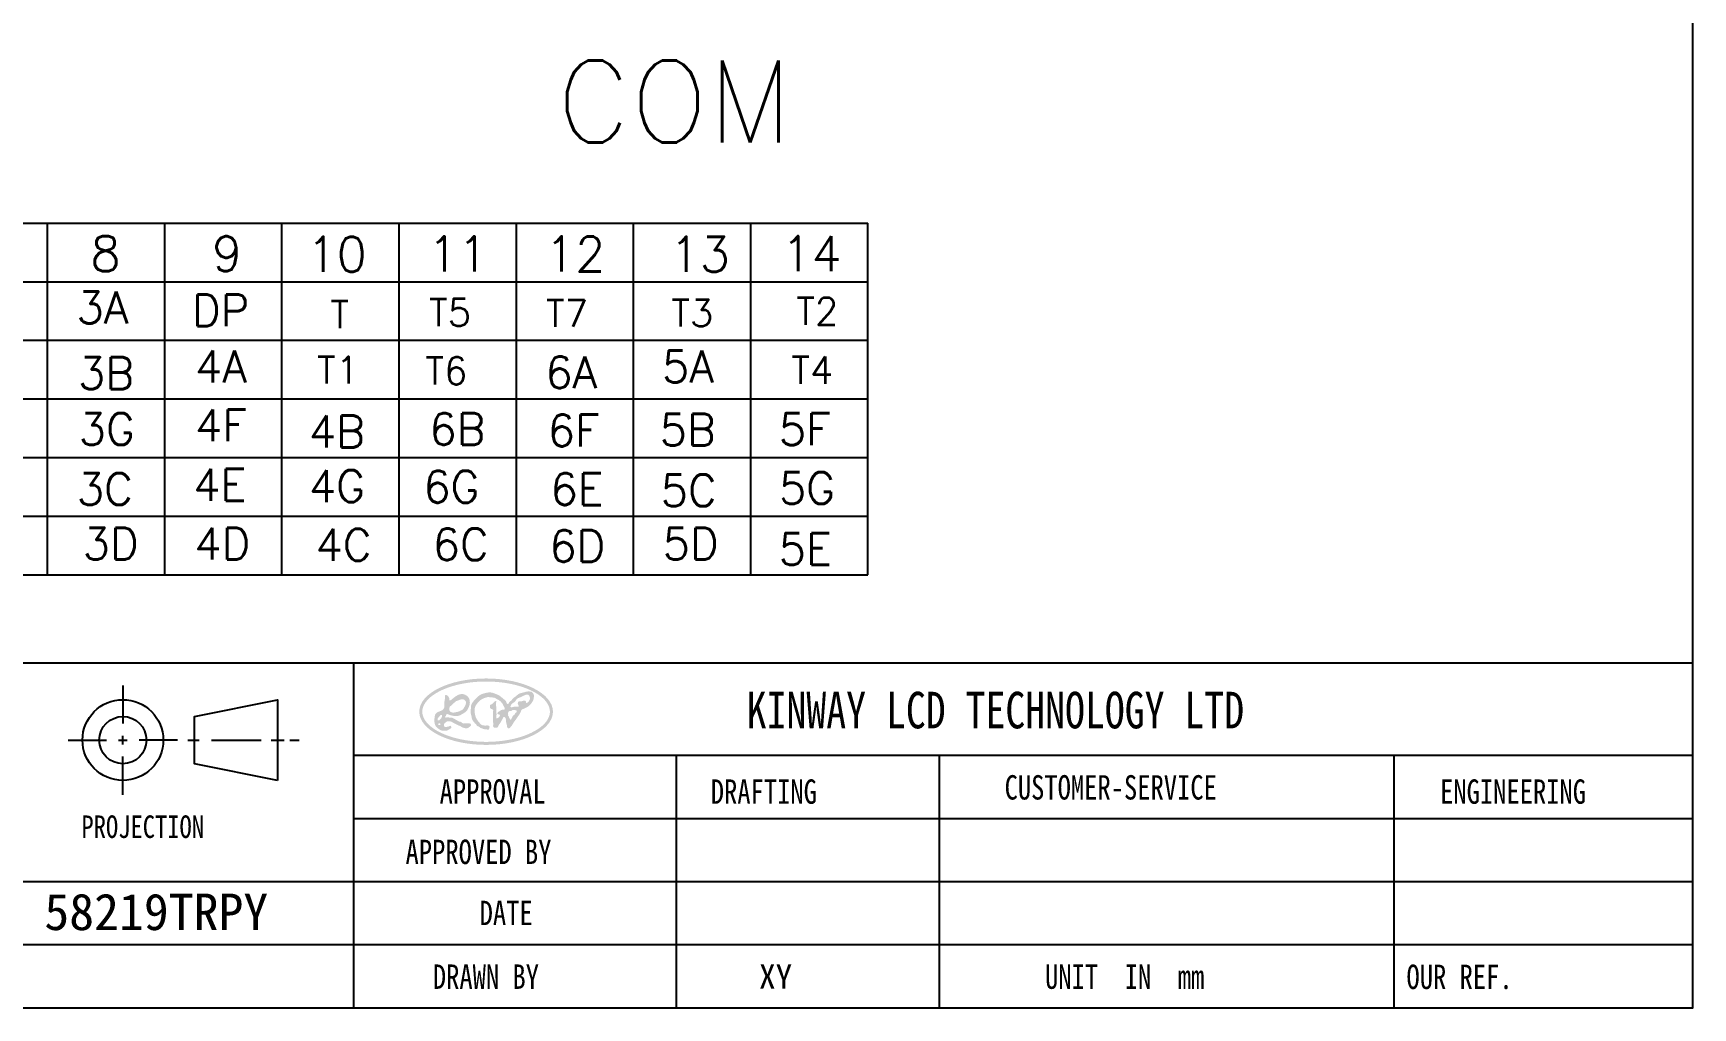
# Model space of a CAD drawing. Header units: millimetres. Extents: x -2138 to 1406, y 307 to 1926.
# Drawn here: x 1165.5 to 1235.1, y 306.7 to 347.6 of the extents above; entities that cross this region are included whole.
import ezdxf

# ---------------------------------------------------------------- set-up
doc = ezdxf.new("R2010")
doc.units = ezdxf.units.MM
doc.header["$LTSCALE"] = 3
for name, color, linetype in [('BJ', 32, 'Continuous'), ('BOT', 6, 'Continuous'), ('dim', 3, 'Continuous')]:
    doc.layers.add(name, color=color, linetype=linetype)
doc.styles.add('ROMANT', font='SimSun.ttf', dxfattribs={"height": 5})
doc.styles.get("Standard").update_dxf_attribs({"font": 'txt.shx'})

msp = doc.modelspace()

# ---------------------------------------------------------------- hatches: boundary and pattern name
h = msp.add_hatch(color=256)
edge = h.paths.add_edge_path()
edge.add_ellipse((1184.481, 319.089), major_axis=(2.804, 0), ratio=0.496944, start_angle=0, end_angle=360)
edge = h.paths.add_edge_path(flags=16)
edge.add_spline(control_points=[(1187.157, 319.089), (1187.157, 319.21), (1187.118, 319.334), (1186.952, 319.581), (1186.824, 319.705), (1186.487, 319.929), (1186.278, 320.03), (1185.803, 320.194), (1185.536, 320.258), (1184.819, 320.363), (1184.349, 320.372), (1183.459, 320.277), (1183.041, 320.172), (1182.444, 319.917), (1182.233, 319.784), (1181.958, 319.522), (1181.876, 319.397), (1181.795, 319.154), (1181.794, 319.035), (1181.87, 318.792), (1181.949, 318.667), (1182.195, 318.427), (1182.361, 318.313), (1182.764, 318.115), (1183, 318.031), (1183.66, 317.867), (1184.116, 317.817), (1185.02, 317.831), (1185.468, 317.895), (1186.243, 318.119), (1186.569, 318.28), (1186.939, 318.58), (1187.041, 318.707), (1187.138, 318.918), (1187.157, 319.004), (1187.157, 319.089)], knot_values=[0, 0, 0, 0, 0.320965, 0.320965, 0.64193, 0.64193, 0.962895, 0.962895, 1.283859, 1.283859, 1.782713, 1.782713, 2.281567, 2.281567, 2.660077, 2.660077, 2.97787, 2.97787, 3.295663, 3.295663, 3.613456, 3.613456, 3.931249, 3.931249, 4.249042, 4.249042, 4.744199, 4.744199, 5.239357, 5.239357, 5.734514, 5.734514, 6.058595, 6.058595, 6.283185, 6.283185, 6.283185, 6.283185], degree=3, periodic=0)
h = msp.add_hatch(color=256)
edge = h.paths.add_edge_path()
edge.add_spline(control_points=[(1182.749, 319.765), (1182.774, 319.666), (1182.702, 319.487), (1182.758, 319.213), (1182.574, 319.114), (1182.449, 319.077), (1182.341, 318.993), (1182.325, 318.858), (1182.301, 318.73), (1182.32, 318.607), (1182.356, 318.473), (1182.474, 318.377), (1182.599, 318.289), (1182.717, 318.296), (1182.805, 318.291), (1182.882, 318.309), (1182.941, 318.358), (1183.021, 318.388), (1183.028, 318.462), (1182.979, 318.515), (1182.931, 318.469), (1182.87, 318.457), (1182.805, 318.447), (1182.725, 318.452), (1182.705, 318.53), (1182.727, 318.608), (1182.795, 318.641), (1182.844, 318.695), (1182.913, 318.67), (1182.976, 318.688), (1183.08, 318.642), (1183.202, 318.562), (1183.38, 318.496), (1183.514, 318.411), (1183.634, 318.387), (1183.719, 318.396), (1183.769, 318.442), (1183.815, 318.47), (1183.854, 318.517), (1183.841, 318.563), (1183.804, 318.607), (1183.714, 318.586), (1183.614, 318.602), (1183.496, 318.582), (1183.44, 318.675), (1183.345, 318.663), (1183.259, 318.73), (1183.174, 318.77), (1183.093, 318.826), (1183.011, 318.843), (1182.925, 318.836), (1182.852, 318.872), (1182.805, 318.841), (1182.774, 318.843), (1182.728, 318.876), (1182.806, 318.894), (1182.802, 318.945), (1182.817, 318.993), (1182.876, 318.992), (1182.923, 318.953), (1182.992, 318.944), (1183.062, 318.918), (1183.172, 318.91), (1183.305, 318.896), (1183.439, 318.964), (1183.55, 319.028), (1183.641, 319.09), (1183.698, 319.159), (1183.734, 319.248), (1183.792, 319.358), (1183.806, 319.511), (1183.769, 319.683), (1183.627, 319.799), (1183.471, 319.842), (1183.325, 319.805), (1183.192, 319.728), (1183.072, 319.635), (1183.002, 319.56), (1182.923, 319.555), (1182.949, 319.615), (1182.929, 319.662), (1182.91, 319.724), (1182.863, 319.761), (1182.826, 319.79), (1182.792, 319.792), (1182.774, 319.78), (1182.747, 319.773), (1182.749, 319.765)], knot_values=[0, 0, 0, 0, 10.763561, 19.721982, 25.092939, 30.360297, 34.023976, 38.595183, 44.015003, 47.847487, 51.651235, 58.321041, 63.273541, 67.278721, 70.35054, 72.585459, 75.460598, 78.476849, 80.595644, 82.435163, 84.334269, 86.34704, 88.981051, 91.615063, 93.40819, 96.549226, 99.38527, 101.224788, 103.580776, 106.183035, 107.898123, 115.170254, 121.732641, 127.85753, 131.656403, 134.57047, 136.409989, 138.581411, 140.479793, 142.193785, 143.192971, 146.255756, 150.503064, 154.750373, 156.921795, 160.756968, 163.390647, 168.131269, 170.764947, 173.631073, 176.693857, 180.000632, 181.054104, 182.232098, 183.409773, 185.249292, 187.190714, 188.45863, 189.891692, 192.428906, 194.831483, 197.00352, 200.310294, 206.453933, 210.667819, 215.763422, 220.106266, 222.131955, 225.192776, 230.18168, 235.131145, 241.087341, 247.966314, 253.234337, 257.635449, 263.453099, 269.457706, 273.510072, 274.452467, 276.100418, 278.04184, 280.147832, 282.651465, 284.231673, 284.938469, 285.994017, 286.866033, 286.866033, 286.866033, 286.866033], degree=3, periodic=0)
edge = h.paths.add_edge_path(flags=16)
edge.add_spline(control_points=[(1182.96, 319.118), (1182.961, 319.098), (1183.027, 319.057), (1183.121, 319.043), (1183.242, 319.077), (1183.34, 319.09), (1183.413, 319.14), (1183.469, 319.152), (1183.518, 319.199), (1183.553, 319.246), (1183.581, 319.306), (1183.62, 319.358), (1183.634, 319.437), (1183.644, 319.527), (1183.583, 319.574), (1183.54, 319.607), (1183.495, 319.6), (1183.434, 319.616), (1183.363, 319.581), (1183.289, 319.551), (1183.224, 319.538), (1183.182, 319.493), (1183.134, 319.457), (1183.088, 319.413), (1183.042, 319.369), (1182.995, 319.328), (1182.945, 319.287), (1182.936, 319.221), (1182.938, 319.174), (1182.943, 319.14), (1182.959, 319.129), (1182.96, 319.118)], knot_values=[0, 0, 0, 0, 2.14422, 6.768666, 10.239958, 15.220628, 16.914561, 19.531956, 21.027937, 23.910839, 25.754786, 27.984385, 30.627825, 34.351946, 36.282425, 38.422371, 39.783693, 40.819429, 44.954289, 47.461503, 49.493484, 51.725367, 53.741504, 55.792569, 58.455898, 60.470696, 62.418752, 65.052864, 66.996321, 67.527371, 68.627943, 68.627943, 68.627943, 68.627943], degree=3, periodic=0)
edge = h.paths.add_edge_path(flags=16)
edge.add_spline(control_points=[(1182.612, 318.955), (1182.617, 318.951), (1182.631, 318.945), (1182.631, 318.916), (1182.634, 318.887), (1182.62, 318.856), (1182.608, 318.824), (1182.585, 318.797), (1182.561, 318.769), (1182.536, 318.743), (1182.502, 318.724), (1182.468, 318.723), (1182.443, 318.738), (1182.444, 318.766), (1182.45, 318.799), (1182.476, 318.832), (1182.494, 318.871), (1182.527, 318.894), (1182.556, 318.915), (1182.56, 318.95), (1182.588, 318.95), (1182.604, 318.958), (1182.61, 318.956), (1182.612, 318.955)], knot_values=[0, 0, 0, 0, 0.696643, 1.402249, 2.772454, 3.783307, 4.93843, 6.299406, 7.520505, 8.852642, 10.056611, 11.598967, 12.216297, 12.910261, 14.298189, 15.778234, 17.207957, 18.782162, 19.995295, 20.771205, 22.023024, 22.385302, 22.624619, 22.624619, 22.624619, 22.624619], degree=3, periodic=0)
edge = h.paths.add_edge_path(flags=16)
edge.add_spline(control_points=[(1182.538, 318.597), (1182.533, 318.601), (1182.512, 318.6), (1182.482, 318.595), (1182.471, 318.566), (1182.474, 318.541), (1182.493, 318.528), (1182.515, 318.525), (1182.537, 318.525), (1182.558, 318.536), (1182.562, 318.559), (1182.563, 318.578), (1182.553, 318.594), (1182.542, 318.594), (1182.538, 318.597)], knot_values=[0, 0, 0, 0, 0.68049, 2.037244, 2.885312, 3.770891, 4.388219, 5.195514, 6.05936, 6.756002, 7.461608, 8.324826, 8.770479, 9.315234, 9.315234, 9.315234, 9.315234], degree=3, periodic=0)
h = msp.add_hatch(color=256)
edge = h.paths.add_edge_path()
edge.add_spline(control_points=[(1184.554, 318.332), (1184.53, 318.349), (1184.445, 318.34), (1184.352, 318.371), (1184.27, 318.399), (1184.222, 318.421), (1184.191, 318.455), (1184.156, 318.471), (1184.118, 318.484), (1184.083, 318.508), (1184.071, 318.56), (1184.024, 318.583), (1183.994, 318.624), (1183.963, 318.66), (1183.925, 318.718), (1183.877, 318.781), (1183.88, 318.876), (1183.841, 318.969), (1183.829, 319.095), (1183.846, 319.235), (1183.844, 319.378), (1183.931, 319.505), (1184.029, 319.619), (1184.143, 319.728), (1184.264, 319.823), (1184.413, 319.857), (1184.584, 319.908), (1184.757, 319.894), (1184.902, 319.82), (1185.029, 319.781), (1185.14, 319.679), (1185.25, 319.597), (1185.336, 319.511), (1185.34, 319.417), (1185.43, 319.404), (1185.436, 319.489), (1185.502, 319.527), (1185.563, 319.581), (1185.622, 319.669), (1185.732, 319.729), (1185.812, 319.813), (1185.926, 319.87), (1186.048, 319.887), (1186.181, 319.942), (1186.295, 319.937), (1186.392, 319.931), (1186.438, 319.881), (1186.483, 319.826), (1186.492, 319.744), (1186.479, 319.653), (1186.459, 319.561), (1186.391, 319.451), (1186.306, 319.338), (1186.168, 319.265), (1186.069, 319.208), (1185.961, 319.182), (1185.931, 319.037), (1185.823, 318.91), (1185.73, 318.75), (1185.635, 318.645), (1185.581, 318.528), (1185.513, 318.448), (1185.453, 318.384), (1185.377, 318.391), (1185.357, 318.472), (1185.349, 318.547), (1185.324, 318.634), (1185.303, 318.72), (1185.318, 318.811), (1185.215, 318.912), (1185.173, 318.777), (1185.123, 318.707), (1185.084, 318.615), (1185.006, 318.539), (1184.975, 318.413), (1184.88, 318.417), (1184.821, 318.411), (1184.772, 318.456), (1184.784, 318.566), (1184.769, 318.705), (1184.783, 318.895), (1184.759, 319.031), (1184.794, 319.184), (1184.706, 319.196), (1184.655, 319.226), (1184.638, 319.292), (1184.63, 319.375), (1184.711, 319.388), (1184.755, 319.437), (1184.814, 319.482), (1184.851, 319.531), (1184.923, 319.543), (1184.881, 319.424), (1184.908, 319.33), (1184.91, 319.186), (1184.912, 319.051), (1184.926, 318.945), (1184.886, 318.798), (1184.982, 318.821), (1185.024, 318.865), (1185.067, 318.913), (1185.053, 318.98), (1184.996, 318.972), (1184.946, 318.999), (1184.962, 319.058), (1185.014, 319.095), (1185.081, 319.13), (1185.151, 319.188), (1185.241, 319.155), (1185.275, 319.212), (1185.253, 319.261), (1185.223, 319.312), (1185.192, 319.368), (1185.164, 319.437), (1185.102, 319.5), (1185.03, 319.577), (1184.928, 319.606), (1184.843, 319.688), (1184.73, 319.682), (1184.632, 319.691), (1184.557, 319.713), (1184.493, 319.68), (1184.423, 319.673), (1184.355, 319.635), (1184.27, 319.597), (1184.19, 319.527), (1184.113, 319.444), (1184.042, 319.347), (1183.997, 319.23), (1184, 319.103), (1184.011, 318.979), (1184.045, 318.851), (1184.115, 318.729), (1184.199, 318.627), (1184.3, 318.51), (1184.45, 318.504), (1184.553, 318.515), (1184.633, 318.491), (1184.624, 318.406), (1184.603, 318.357), (1184.566, 318.323), (1184.554, 318.332)], knot_values=[0, 0, 0, 0, 3.153672, 8.095796, 10.56186, 12.243318, 13.634704, 15.316163, 16.196325, 17.894769, 19.516933, 21.409443, 22.983452, 24.8551, 26.441211, 30.378042, 32.778846, 36.165738, 40.830455, 45.976107, 51.129282, 55.48357, 61.743491, 67.059264, 72.209174, 77.584526, 82.956478, 91.172594, 94.870282, 100.19684, 104.905151, 110.582684, 114.928763, 117.231118, 119.184544, 121.79782, 124.158833, 126.913348, 130.391083, 135.129771, 139.856041, 142.600498, 148.321554, 152.768273, 157.518626, 160.470957, 162.448429, 164.425605, 167.866201, 170.651114, 174.196863, 177.743005, 184.19776, 188.791543, 193.900496, 196.765805, 199.273164, 208.168607, 214.466568, 218.672044, 223.026331, 227.926713, 229.79851, 232.02967, 234.394282, 237.531998, 240.303171, 243.878838, 246.691435, 250.059566, 254.114975, 256.91416, 259.964627, 264.211178, 268.887038, 270.717585, 273.504584, 274.983567, 276.950367, 284.480843, 290.328482, 296.257727, 300.63363, 302.412652, 304.656389, 306.464522, 309.527262, 311.581829, 313.846679, 316.404443, 319.362408, 320.484471, 322.292403, 328.56454, 332.619174, 337.089011, 342.519944, 345.86925, 347.861887, 350.323316, 352.81148, 354.130929, 356.259855, 357.882594, 359.141952, 361.79984, 364.501504, 367.126923, 371.112196, 371.734237, 373.759267, 376.07439, 378.197666, 380.440544, 383.885019, 387.448627, 391.377294, 394.742897, 399.344131, 402.548208, 405.335207, 407.144298, 409.917178, 412.593848, 415.338305, 419.671445, 423.625799, 427.371181, 432.300189, 436.474659, 440.704445, 445.410706, 450.350283, 455.375887, 459.564385, 465.981866, 469.775194, 470.889528, 474.174014, 476.224244, 477.707262, 477.707262, 477.707262, 477.707262], degree=3, periodic=0)
edge = h.paths.add_edge_path(flags=16)
edge.add_spline(control_points=[(1185.509, 319.284), (1185.528, 319.272), (1185.585, 319.273), (1185.661, 319.301), (1185.748, 319.31), (1185.813, 319.286), (1185.868, 319.32), (1185.832, 319.368), (1185.807, 319.417), (1185.809, 319.476), (1185.847, 319.531), (1185.919, 319.517), (1185.985, 319.528), (1186.05, 319.55), (1186.107, 319.561), (1186.161, 319.527), (1186.144, 319.484), (1186.181, 319.435), (1186.249, 319.491), (1186.289, 319.547), (1186.321, 319.61), (1186.329, 319.677), (1186.3, 319.725), (1186.285, 319.775), (1186.234, 319.808), (1186.175, 319.811), (1186.073, 319.769), (1185.946, 319.698), (1185.754, 319.642), (1185.697, 319.488), (1185.589, 319.455), (1185.559, 319.405), (1185.528, 319.377), (1185.521, 319.346), (1185.503, 319.323), (1185.503, 319.302), (1185.503, 319.288), (1185.509, 319.284)], knot_values=[0, 0, 0, 0, 2.377426, 5.421812, 8.742335, 11.379858, 12.409526, 14.416927, 16.068372, 18.572135, 20.181076, 22.438409, 25.387179, 27.347492, 29.735849, 31.345205, 32.800738, 33.830267, 36.83987, 39.216063, 41.761351, 44.133337, 45.901576, 47.553022, 49.565608, 51.807503, 53.521702, 61.182156, 67.446811, 73.321039, 76.53975, 78.51694, 79.360972, 80.7804, 81.784101, 82.311209, 83.020924, 83.020924, 83.020924, 83.020924], degree=3, periodic=0)
edge = h.paths.add_edge_path(flags=16)
edge.add_spline(control_points=[(1185.434, 319.097), (1185.414, 319.082), (1185.396, 319.029), (1185.413, 318.969), (1185.394, 318.903), (1185.459, 318.887), (1185.433, 318.832), (1185.48, 318.805), (1185.513, 318.709), (1185.581, 318.862), (1185.612, 318.938), (1185.692, 318.963), (1185.689, 319.044), (1185.773, 319.056), (1185.764, 319.145), (1185.68, 319.158), (1185.605, 319.172), (1185.555, 319.129), (1185.512, 319.101), (1185.463, 319.13), (1185.443, 319.104), (1185.434, 319.097)], knot_values=[0, 0, 0, 0, 2.66852, 4.924202, 6.918375, 8.527731, 9.845501, 11.718969, 13.511796, 18.192279, 21.380129, 23.357736, 25.733577, 28.080892, 30.205757, 32.58299, 36.153387, 37.65658, 39.425619, 41.145066, 42.360516, 42.360516, 42.360516, 42.360516], degree=3, periodic=0)

# ---------------------------------------------------------------- linework, layer by layer
for p, q in [((1119.198, 339.583), (1200.499, 339.583)), ((1166.089, 324.836), (1166.089, 339.583)), ((1171.005, 324.836), (1171.005, 339.583)), ((1175.92, 324.836), (1175.92, 339.583)), ((1180.836, 324.836), (1180.836, 339.583)), ((1185.752, 324.836), (1185.752, 339.583)), ((1190.667, 324.836), (1190.667, 339.583)), ((1195.583, 324.836), (1195.583, 339.583)), ((1200.499, 324.836), (1200.499, 339.583)), ((1119.198, 337.125), (1200.499, 337.125)), ((1119.198, 334.667), (1200.499, 334.667)), ((1119.198, 332.209), (1200.499, 332.209)), ((1119.198, 329.751), (1200.499, 329.751)), ((1119.198, 327.294), (1200.499, 327.294)), ((1119.198, 324.836), (1200.499, 324.836))]:
    msp.add_line(p, q)
for points in [[(1091.947, 306.666), (1235.095, 306.666), (1235.095, 407.892), (1091.947, 407.892)], [(1175.728, 316.203), (1172.244, 316.906), (1172.244, 318.885), (1175.728, 319.588)]]:
    msp.add_lwpolyline(points, close=True)
for points in [[(1091.947, 321.145), (1235.095, 321.145)], [(1178.932, 306.666), (1178.932, 321.145)], [(1169.245, 320.192), (1169.245, 318.587)], [(1166.948, 317.896), (1168.554, 317.896)], [(1169.059, 317.896), (1169.431, 317.896)], [(1169.245, 317.71), (1169.245, 318.082)], [(1171.542, 317.896), (1169.936, 317.896)], [(1171.977, 317.896), (1172.445, 317.896)], [(1172.96, 317.896), (1175.05, 317.896)], [(1175.464, 317.896), (1176.016, 317.896)], [(1176.253, 317.896), (1176.647, 317.896)], [(1169.245, 315.599), (1169.245, 317.205)], [(1178.932, 317.263), (1235.095, 317.263)], [(1192.452, 317.263), (1192.452, 306.666)], [(1203.49, 317.263), (1203.49, 306.666)], [(1222.549, 317.263), (1222.549, 306.666)], [(1178.932, 314.614), (1235.095, 314.614)], [(1164.453, 311.965), (1178.932, 311.965)], [(1178.932, 311.965), (1235.095, 311.965)], [(1164.453, 309.316), (1178.932, 309.316)], [(1178.932, 309.316), (1235.095, 309.316)]]:
    msp.add_lwpolyline(points)
for radius in [1.693, 0.99]:
    msp.add_circle((1169.245, 317.896), radius)

# ---------------------------------------------------------------- texts
at = {"style": 'ROMANT', "width": 0.8}
for s, height, p in [('KINWAY LCD TECHNOLOGY LTD', 1.53373, (1195.409, 318.389)), ('APPROVAL', 1.0225, (1182.53, 315.231)), ('DRAFTING', 1.0225, (1193.905, 315.226)), ('CUSTOMER-SERVICE', 1.02249, (1206.228, 315.403)), ('ENGINEERING', 1.02249, (1224.495, 315.226)), ('PROJECTION', 0.9448, (1167.508, 313.792)), ('APPROVED BY', 1.02249, (1181.102, 312.698)), ('DATE', 1.0225, (1184.21, 310.134)), ('DRAWN BY', 1.0225, (1182.248, 307.462)), ('UNIT  IN  mm', 1.02249, (1207.926, 307.462)), ('OUR REF.', 1.0225, (1223.085, 307.455))]:
    msp.add_text(s, height=height, dxfattribs=at).set_placement(p)
at = {"attachment_point": 5}
for s, insert, char_height in [('8', (1168.518, 338.298), 1.472), ('9', (1173.617, 338.298), 1.472), ('10', (1178.216, 338.278), 1.4723), ('11', (1183.299, 338.297), 1.4723), ('12', (1188.217, 338.289), 1.4723), ('13', (1193.443, 338.277), 1.4723), ('14', (1198.132, 338.302), 1.4723)]:
    msp.add_mtext(s, dxfattribs=dict(at, insert=insert, char_height=char_height))
at = {"layer": 'BJ', "color": 1, "style": 'ROMANT'}
for s, height, p in [('58219TRPY', 1.5337, (1165.953, 309.927)), ('XY', 1.0225, (1195.929, 307.47))]:
    msp.add_text(s, height=height, dxfattribs=at).set_placement(p)
at = {"layer": 'BOT', "color": 1}
msp.add_text('COM', height=3.4449, dxfattribs=at).set_placement((1187.438, 342.964))
at = {"layer": 'dim'}
for s, height, p in [('3A', 1.3363, (1167.302, 335.374)), ('DP', 1.3363, (1172.148, 335.257)), ('T', 1.142, (1177.951, 335.177)), ('T5', 1.1419, (1182.09, 335.266)), ('T7', 1.1419, (1186.99, 335.227)), ('T3', 1.1419, (1192.25, 335.243)), ('T2', 1.1419, (1197.49, 335.317)), ('4A', 1.3363, (1172.271, 332.9)), ('5A', 1.3363, (1191.862, 332.9)), ('3B', 1.3363, (1167.364, 332.619)), ('T1', 1.1419, (1177.39, 332.851)), ('T6', 1.1419, (1181.937, 332.818)), ('6A', 1.3363, (1186.962, 332.658)), ('T4', 1.1419, (1197.281, 332.848)), ('3G', 1.3363, (1167.39, 330.28)), ('4F', 1.3363, (1172.271, 330.433)), ('4B', 1.3363, (1177.045, 330.172)), ('6B', 1.3363, (1182.101, 330.279)), ('6F', 1.3363, (1187.059, 330.219)), ('5B', 1.3363, (1191.765, 330.25)), ('5F', 1.3363, (1196.76, 330.27)), ('4E', 1.3363, (1172.194, 327.939)), ('3C', 1.3363, (1167.316, 327.762)), ('4G', 1.3363, (1177.045, 327.885)), ('6G', 1.3363, (1181.844, 327.857)), ('6E', 1.3363, (1187.181, 327.759)), ('5C', 1.3363, (1191.804, 327.706)), ('5G', 1.3363, (1196.761, 327.803)), ('3D', 1.3363, (1167.557, 325.472)), ('4D', 1.3363, (1172.246, 325.472)), ('4C', 1.3363, (1177.328, 325.417)), ('6C', 1.3363, (1182.237, 325.442)), ('6D', 1.3363, (1187.128, 325.371)), ('5D', 1.3363, (1191.888, 325.472)), ('5E', 1.3363, (1196.756, 325.248))]:
    msp.add_text(s, height=height, dxfattribs=at).set_placement(p)

doc.saveas('drawing.dxf')
